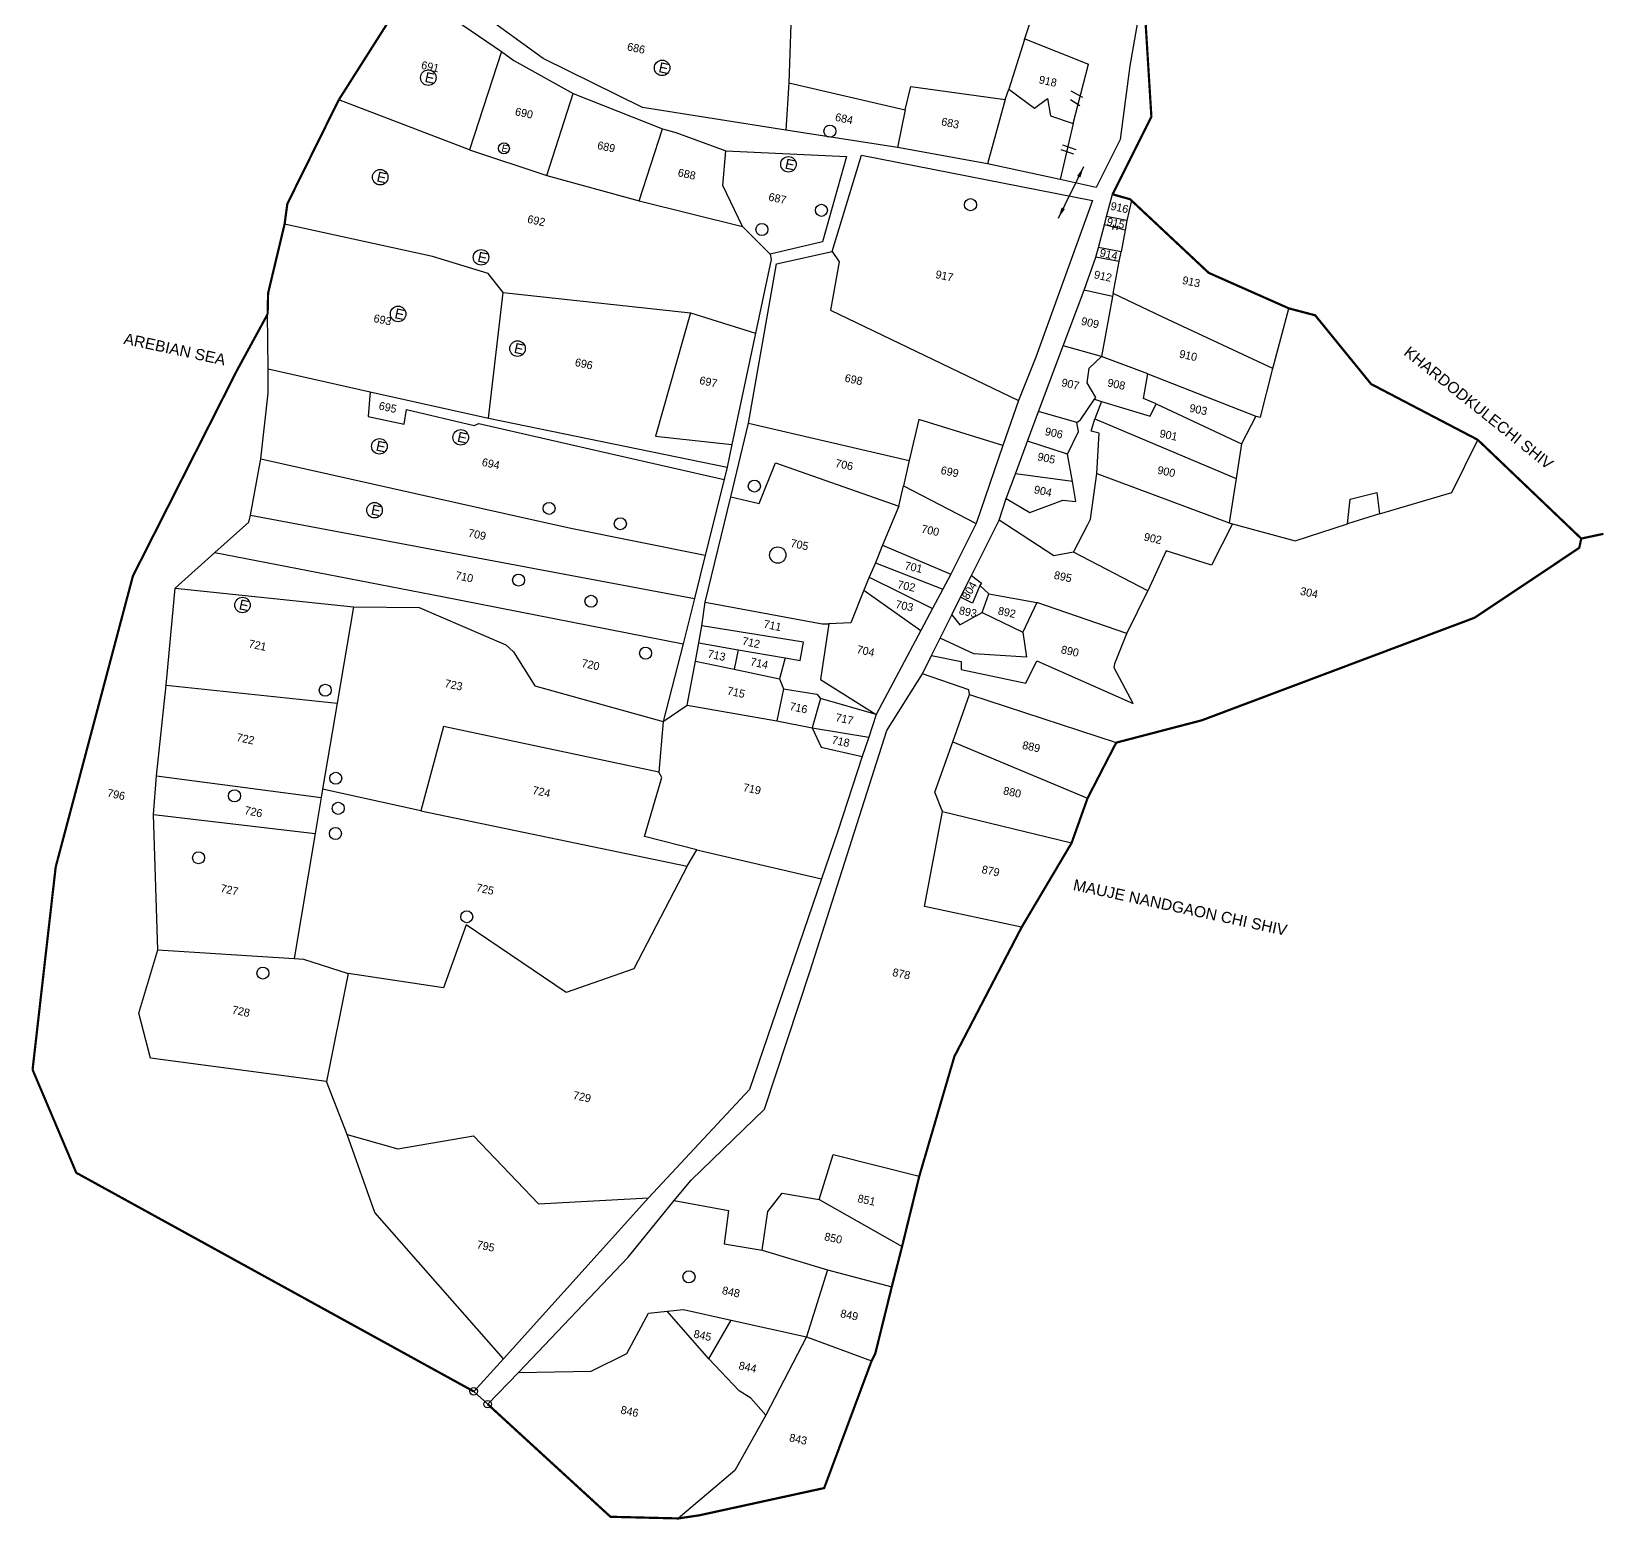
# Model space of a CAD drawing. Header units: metres. Extents: x 280727 to 281583, y 2032653 to 2033900.
# Drawn here: x 280727 to 281429, y 2032653 to 2033316 of the extents above; entities that cross this region are included whole.
import ezdxf
from ezdxf.enums import TextEntityAlignment as Align

# ---------------------------------------------------------------- set-up
doc = ezdxf.new("R2010")
doc.units = ezdxf.units.M
doc.header["$MEASUREMENT"] = 0
doc.linetypes.add('DIVIDE', pattern=[1.25, 0.5, -0.25, 0, -0.25, 0, -0.25])
for name, color, linetype in [('OFF', 1, 'Continuous'), ('OTHERS', 1, 'Continuous'), ('POLY_PARCEL', 6, 'Continuous'), ('POLY_ROAD', 30, 'Continuous'), ('SYM_ARROW', 1, 'Continuous'), ('SYM_STONE', 1, 'Continuous'), ('SYM_WELL', 1, 'Continuous'), ('TEXT_MAPOUT', 7, 'Continuous'), ('TEXT_PARCEL', 7, 'Continuous'), ('V_BOUND_LINE', 7, 'Continuous'), ('V_DIVIDE_LINE', 7, 'DIVIDE')]:
    doc.layers.add(name, color=color, linetype=linetype)
doc.styles.get("Standard").update_dxf_attribs({"font": 'arial.ttf'})
doc.styles.add('TEXT_MAP', font='')
doc.styles.get('TEXT_MAP').set_extended_font_data('Kruti Dev 050')
doc.dimstyles.get("Standard").update_dxf_attribs({"dimtxt": 0.18, "dimasz": 0.18, "dimexe": 0.18, "dimexo": 0.0625, "dimgap": 0.09, "dimtad": 0, "dimtih": 1, "dimtoh": 1, "dimdec": 4, "dimzin": 0, "dimdsep": 46, "dimtxsty": 'Standard', "dimcen": 0.09, "dimadec": 0, "dimazin": 0, "dimtfac": 1, "dimtdec": 4, "dimtofl": 0, "dimtmove": 0, "dimatfit": 3, "dimfxl": 1, "dimtolj": 1, "dimtzin": 0, "dimarcsym": 0})

# ---------------------------------------------------------------- blocks, each defined once
blk = doc.blocks.new('PUMPWELL')
blk.add_circle((0, 0), 1.23)
blk.add_text('E', height=1.6).set_placement((-0.51, -0.77))
blk = doc.blocks.new('PAKKAWELL')
blk.add_circle((0, 0), 1.81)
blk = doc.blocks.new('STONE')
blk.add_circle((0, 0), 0.851)
blk = doc.blocks.new('TEXTDOUBLEARROW')
for points in [[(-6.63, 0.01), (0.2, 0.01)], [(6.25, 0.01), (-0.58, 0.01)]]:
    blk.add_leader(points, dimstyle='Standard', override={"dimtxt": 2.5, "dimasz": 2.5, "dimexe": 1.25, "dimexo": 0.625, "dimgap": 0.625, "dimtad": 1, "dimtih": 0, "dimtoh": 0, "dimzin": 8, "dimcen": 2.5, "dimtofl": 1})

msp = doc.modelspace()

# ---------------------------------------------------------------- linework, layer by layer
at = {"layer": 'OFF'}
for points in [[(281191.74, 2033275.28), (281198.64, 2033301.7), (281198.64, 2033301.7)], [(281191.74, 2033275.28), (281185.95, 2033250.29)], [(281214.96, 2033227.68), (281205.73, 2033230.07)], [(280924.52, 2032710.05), (280930.74, 2032704.37)]]:
    msp.add_lwpolyline(points, dxfattribs=at)
at = {"layer": 'OTHERS'}
for points in [[(281190.66, 2033286.02), (281194.73, 2033283.35)], [(281190.78, 2033289.92), (281195.88, 2033287.04)], [(281187.01, 2033265.72), (281193.01, 2033263.71)], [(281186.22, 2033263.74), (281191.88, 2033261.81)], [(281209.7, 2033230.09), (281209.36, 2033228.09)], [(281211.51, 2033229.61), (281211.21, 2033227.85)]]:
    msp.add_lwpolyline(points, dxfattribs=at)
at = {"layer": 'POLY_PARCEL'}
for points in [[(281170.05, 2033312.7), (281182.8, 2033351.48)], [(281065.92, 2033319.55), (281065.02, 2033293.39)], [(280936.85, 2033307.43), (280922.6, 2033263.6)], [(281170.05, 2033312.7), (281163.06, 2033290.55)], [(281170.18, 2033313.09), (281198.64, 2033301.7)], [(281065.02, 2033293.39), (281063.71, 2033272.3)], [(281065.02, 2033293.39), (281116.86, 2033281.42)], [(280922.6, 2033263.6), (280864.36, 2033285.85)], [(280957.1, 2033252.15), (280968.84, 2033288.69)], [(281116.86, 2033281.42), (281119.44, 2033291.85), (281161.48, 2033286.04)], [(281161.48, 2033286.04), (281153.66, 2033257.24)], [(281161.48, 2033286.04), (281163.06, 2033290.55)], [(281163.06, 2033290.55), (281174.61, 2033282.2), (281180.38, 2033286.42), (281181.74, 2033278.64), (281191.74, 2033275.28)], [(281116.86, 2033281.42), (281113.52, 2033264.53)], [(280998.32, 2033240.87), (281008.71, 2033272.94)], [(280922.6, 2033263.6), (280957.1, 2033252.15)], [(281044.33, 2033229.32), (281035.65, 2033247.65), (281036.97, 2033263.06)], [(280957.1, 2033252.15), (280998.32, 2033240.87)], [(280998.32, 2033240.87), (281044.33, 2033229.32)], [(281217.83, 2033240.92), (281215.78, 2033232.11)], [(280937.61, 2033199.88), (280931.03, 2033208.43), (280906.13, 2033215.98), (280840.19, 2033230.4)], [(281044.33, 2033229.32), (281056.63, 2033217.03)], [(281215.78, 2033232.11), (281206.71, 2033233.76)], [(281215.78, 2033232.11), (281214.96, 2033227.68)], [(281214.96, 2033227.68), (281213.19, 2033218.14)], [(281084.35, 2033218.18), (281087.53, 2033213.56), (281083.64, 2033192.08), (281167.49, 2033151.84)], [(281212.35, 2033213.8), (281201.94, 2033215.77)], [(281213.19, 2033218.14), (281203.07, 2033220.03)], [(281212.35, 2033213.8), (281213.19, 2033218.14)], [(281209.59, 2033199.5), (281212.35, 2033213.8)], [(280931.17, 2033143.98), (280937.61, 2033199.88)], [(280937.61, 2033199.88), (281021.23, 2033190.83)], [(281209.34, 2033198.14), (281196.64, 2033200.96)], [(281209.34, 2033198.14), (281204.38, 2033171.37)], [(281209.59, 2033199.5), (281209.34, 2033198.14)], [(281280.86, 2033166.08), (281231.74, 2033188.98), (281209.59, 2033199.5)], [(280832.84, 2033165.89), (280832.64, 2033190.32)], [(281021.23, 2033190.83), (281005.55, 2033135.86), (281039.67, 2033132.21)], [(281021.23, 2033190.83), (281050.21, 2033181.85)], [(281280.86, 2033166.08), (281287.96, 2033192.88)], [(281204.38, 2033171.37), (281187.36, 2033176.17)], [(281201.35, 2033152.39), (281201.83, 2033153.08), (281198.07, 2033159.61), (281198.96, 2033166.24), (281204.38, 2033171.37)], [(281225.02, 2033163.66), (281204.38, 2033171.37)], [(280829.6, 2033125.79), (280832.93, 2033155.04), (280832.84, 2033165.89)], [(280832.84, 2033165.89), (280878.39, 2033155.74)], [(281228.73, 2033150.33), (281223.17, 2033152.66), (281225.02, 2033163.66)], [(281225.02, 2033163.66), (281273.16, 2033144.77)], [(281273.16, 2033144.77), (281275.24, 2033144.43), (281280.86, 2033166.08)], [(280878.39, 2033155.74), (280877.48, 2033144.72), (280893.57, 2033141.26), (280894.61, 2033147.8), (280924.72, 2033140.59), (280926.77, 2033141.61), (280986.57, 2033127.82), (281036.13, 2033116.59)], [(280878.39, 2033155.74), (280931.17, 2033143.98)], [(281194.99, 2033143.13), (281201.35, 2033152.39)], [(281201.35, 2033152.39), (281204.39, 2033151.36)], [(281193.42, 2033141.95), (281176.4, 2033146.88)], [(281204.39, 2033151.36), (281201.52, 2033143.61)], [(281204.39, 2033151.36), (281226.11, 2033144.83), (281228.73, 2033150.33)], [(281228.73, 2033150.33), (281266.91, 2033132.46)], [(280931.17, 2033143.98), (281037.48, 2033122.05)], [(281047.01, 2033141.74), (281118.74, 2033125.02)], [(281160.39, 2033131.73), (281122.94, 2033143.35), (281118.74, 2033125.02)], [(281189.27, 2033127.91), (281194.14, 2033138), (281193.42, 2033141.95)], [(281193.42, 2033141.95), (281194.99, 2033143.13)], [(281202.36, 2033119.28), (281203.35, 2033137.21), (281199.78, 2033138.16), (281201.52, 2033143.61)], [(281201.52, 2033143.61), (281264.5, 2033117.01)], [(281273.16, 2033144.77), (281266.91, 2033132.46)], [(281189.27, 2033127.91), (281171.48, 2033133.74)], [(281266.91, 2033132.46), (281264.5, 2033117.01)], [(281328.35, 2033101.25), (281360.62, 2033110.86), (281372.19, 2033134.28)], [(280825, 2033100.68), (280829.6, 2033125.79)], [(280829.6, 2033125.79), (280937.78, 2033101.62), (280967.79, 2033094.87), (281027.76, 2033082.81)], [(281118.74, 2033125.02), (281116.16, 2033113.79)], [(281191.51, 2033115.75), (281189.27, 2033127.91)], [(281039.09, 2033108.85), (281051.73, 2033105.91), (281059.11, 2033124.07), (281114.06, 2033104.75)], [(281191.51, 2033115.75), (281166.02, 2033119.13)], [(281191.93, 2033084.12), (281198.38, 2033096.6), (281199.59, 2033098.86), (281202.36, 2033119.28)], [(281202.36, 2033119.28), (281261.36, 2033097.28)], [(281114.06, 2033104.75), (281116.16, 2033113.79)], [(281116.16, 2033113.79), (281148.47, 2033096.96)], [(281161.87, 2033108.05), (281172.52, 2033101.87), (281187.18, 2033107.34), (281193, 2033106.81), (281191.51, 2033115.75)], [(281264.5, 2033117.01), (281261.36, 2033097.28)], [(281314.04, 2033096.85), (281315.33, 2033107.79), (281327.21, 2033110.84), (281328.35, 2033101.25)], [(281114.06, 2033104.75), (281106.84, 2033087.26)], [(280809.03, 2033084.11), (280824.32, 2033097.59), (280825, 2033100.68)], [(280825, 2033100.68), (281023, 2033063.58)], [(281191.93, 2033084.12), (281183.16, 2033082.59), (281158.73, 2033098.45)], [(281262.76, 2033096.76), (281253.43, 2033078.46), (281233.23, 2033084.79), (281225.08, 2033066.92)], [(281261.36, 2033097.28), (281262.76, 2033096.76)], [(281262.76, 2033096.76), (281290.77, 2033089.3), (281314.04, 2033096.85)], [(281328.35, 2033101.25), (281314.04, 2033096.85)], [(280791.36, 2033068.08), (280809.03, 2033084.11)], [(280809.03, 2033084.11), (280910.42, 2033064.43), (281017.87, 2033043.35)], [(281106.84, 2033087.26), (281103.59, 2033079.45)], [(281106.84, 2033087.26), (281137.27, 2033074.38)], [(281225.08, 2033066.92), (281191.93, 2033084.12)], [(281103.59, 2033079.45), (281100.9, 2033073.01)], [(281103.59, 2033079.45), (281133.74, 2033067.76)], [(280787.37, 2033024.93), (280791.36, 2033068.08)], [(280791.36, 2033068.08), (280870.85, 2033059.77)], [(281100.9, 2033073.01), (281098.51, 2033067.28)], [(281100.9, 2033073.01), (281129.12, 2033059.11)], [(281150.21, 2033069.32), (281146.89, 2033061.41), (281141.59, 2033064.06)], [(281146.48, 2033073.86), (281150.99, 2033070.41), (281150.21, 2033069.32)], [(281154.26, 2033065.57), (281150.21, 2033069.32)], [(281027.73, 2033061.94), (281079.84, 2033052.17), (281082.82, 2033052.19)], [(281098.51, 2033067.28), (281092.62, 2033052.64), (281082.82, 2033052.19)], [(281098.51, 2033067.28), (281123.84, 2033049.22)], [(281151.21, 2033057.24), (281154.26, 2033065.57)], [(281154.26, 2033065.57), (281175.56, 2033061.74)], [(281175.56, 2033061.74), (281169.31, 2033048.54)], [(281215.72, 2033047.89), (281175.56, 2033061.74)], [(281215.72, 2033047.89), (281225.08, 2033066.92)], [(280870.85, 2033059.77), (280863.63, 2033016.86)], [(280870.85, 2033059.77), (280900.26, 2033059.46), (280938.84, 2033042.85), (280942.32, 2033039.73), (280951.83, 2033024.63), (281009.06, 2033008.64)], [(281137.7, 2033056.24), (281141.24, 2033051.84), (281151.21, 2033057.24)], [(281151.21, 2033057.24), (281169.31, 2033048.54)], [(281063.39, 2033037.13), (281070.13, 2033035.97), (281071.51, 2033044.09), (281026.29, 2033051.32)], [(281082.82, 2033052.19), (281079.13, 2033027.38), (281103.94, 2033011.87)], [(281128.63, 2033038.06), (281141.86, 2033035.4), (281141.8, 2033031.82), (281170.7, 2033025.78), (281175.53, 2033035.7), (281218.54, 2033016.74), (281210.09, 2033032.58), (281210.32, 2033034.5), (281215.72, 2033047.89)], [(281169.31, 2033048.54), (281171.04, 2033037.39), (281147.46, 2033038.87), (281132.49, 2033045.8)], [(281024.88, 2033043.72), (281042.4, 2033040.72)], [(281042.4, 2033040.72), (281040.57, 2033032.1)], [(281042.4, 2033040.72), (281063.39, 2033037.13)], [(281023.38, 2033035.6), (281040.57, 2033032.1)], [(281063.39, 2033037.13), (281060.85, 2033027.73)], [(281040.57, 2033032.1), (281060.85, 2033027.73)], [(281060.85, 2033027.73), (281062.65, 2033023.32)], [(281145.54, 2033020.75), (281145.26, 2033022.78), (281124.56, 2033029.88)], [(280783.08, 2032984.51), (280787.37, 2033024.93)], [(280787.37, 2033024.93), (280863.63, 2033016.86)], [(281062.65, 2033023.32), (281059.74, 2033008.95)], [(281062.65, 2033023.32), (281077.49, 2033020.86), (281079.18, 2033019.03)], [(281079.18, 2033019.03), (281075.44, 2033005.94)], [(281103.94, 2033011.87), (281079.18, 2033019.03)], [(281138.11, 2032999.57), (281145.54, 2033020.75)], [(281145.54, 2033020.75), (281210.99, 2032999.28)], [(280863.63, 2033016.86), (280857.17, 2032978.53)], [(281019.75, 2033016.03), (281059.74, 2033008.95)], [(281007.05, 2032986.05), (280911.11, 2033006.4), (280900.94, 2032968.84)], [(281009.06, 2033008.64), (281007.05, 2032986.05)], [(281059.74, 2033008.95), (281075.44, 2033005.94)], [(281075.44, 2033005.94), (281100.62, 2033001.77)], [(281075.44, 2033005.94), (281079.42, 2032997.21), (281097.75, 2032993.05)], [(281133.6, 2032968.57), (281130.07, 2032977.23), (281138.11, 2032999.57)], [(281138.11, 2032999.57), (281198.2, 2032974.5)], [(280781.69, 2032967.23), (280783.08, 2032984.51)], [(280783.08, 2032984.51), (280856.55, 2032974.8)], [(281023.96, 2032951.55), (281000.6, 2032957.47), (281008.32, 2032983.7), (281007.05, 2032986.05)], [(280857.17, 2032978.53), (280856.55, 2032974.8)], [(280900.94, 2032968.84), (280857.17, 2032978.53)], [(280856.55, 2032974.8), (280853.84, 2032958.71)], [(280783.63, 2032906.89), (280781.69, 2032967.23)], [(280781.69, 2032967.23), (280853.84, 2032958.71)], [(280900.94, 2032968.84), (281019.7, 2032944.17)], [(281168.8, 2032916.96), (281125.57, 2032926.28), (281133.6, 2032968.57)], [(281133.6, 2032968.57), (281191.1, 2032954.57)], [(280853.84, 2032958.71), (280844.52, 2032902.98)], [(281019.7, 2032944.17), (281023.96, 2032951.55)], [(281023.96, 2032951.55), (281079.55, 2032938.51)], [(281019.7, 2032944.17), (280995.91, 2032898.37), (280965.76, 2032887.94), (280921.18, 2032918.01), (280910.99, 2032889.94), (280868.61, 2032896.31)], [(280858.87, 2032848.27), (280780.37, 2032858.64), (280775.2, 2032878.74), (280783.63, 2032906.89)], [(280783.63, 2032906.89), (280844.52, 2032902.98)], [(280844.52, 2032902.98), (280848.62, 2032902.69), (280868.61, 2032896.31)], [(280868.61, 2032896.31), (280858.87, 2032848.27)], [(280868.08, 2032824.56), (280858.87, 2032848.27)], [(280868.08, 2032824.56), (280890.75, 2032818.2), (280924.36, 2032824.02), (280953.45, 2032793.73), (281002.44, 2032796.32)], [(280937.78, 2032724.62), (280880.5, 2032789.85), (280868.08, 2032824.56)], [(281078.53, 2032795.65), (281084.82, 2032815.67), (281123.17, 2032805.97)], [(281013.83, 2032795.2), (281038.1, 2032790.7), (281036.17, 2032775.84), (281053.18, 2032773.08)], [(281053.18, 2032773.08), (281055.64, 2032790.33), (281062.07, 2032798.47), (281078.53, 2032795.65)], [(281078.53, 2032795.65), (281115.51, 2032774.65)], [(281053.18, 2032773.08), (281082.21, 2032764.32)], [(281082.21, 2032764.32), (281072.88, 2032734.41)], [(281082.21, 2032764.32), (281110.91, 2032756.68)], [(280944.42, 2032718.42), (280976.95, 2032719.11), (280992.85, 2032727.01), (281002.45, 2032744.88), (281010.7, 2032745.76)], [(281010.7, 2032745.76), (281018.09, 2032746.55), (281039.26, 2032741.86)], [(281029.42, 2032724.55), (281010.7, 2032745.76)], [(281029.42, 2032724.55), (281039.26, 2032741.86)], [(281039.26, 2032741.86), (281072.88, 2032734.41)], [(281072.88, 2032734.41), (281054.76, 2032699.51)], [(281072.88, 2032734.41), (281101.94, 2032723.71)], [(281054.76, 2032699.51), (281048.12, 2032707.05), (281042.89, 2032710.33), (281029.42, 2032724.55)], [(281054.76, 2032699.51), (281040.98, 2032674.76), (281015.72, 2032653.43)]]:
    msp.add_lwpolyline(points, dxfattribs=at)
at = {"layer": 'POLY_ROAD'}
for points in [[(281212.2, 2033453.83), (281205.17, 2033396.72), (281209.57, 2033361.1), (281220.65, 2033321.39), (281217.09, 2033300.95), (281212.77, 2033268.14), (281202.06, 2033246.82), (281185.95, 2033250.29)], [(281063.71, 2033272.3), (280999.73, 2033282.47), (280955.46, 2033304.23), (280900.48, 2033344.18), (280898, 2033346.69)], [(280895.91, 2033335.5), (280936.85, 2033307.43)], [(280936.85, 2033307.43), (280942.47, 2033303.44), (280968.84, 2033288.69)], [(280968.84, 2033288.69), (281008.71, 2033272.94)], [(281008.71, 2033272.94), (281014.67, 2033271.24), (281036.97, 2033263.06)], [(281113.52, 2033264.53), (281063.71, 2033272.3)], [(281153.66, 2033257.24), (281113.52, 2033264.53)], [(281036.97, 2033263.06), (281090.67, 2033260.57), (281080.09, 2033222.56), (281056.63, 2033217.03)], [(281084.35, 2033218.18), (281097.43, 2033261.24), (281200.48, 2033240.96), (281175.21, 2033171.06), (281167.49, 2033151.84)], [(281185.95, 2033250.29), (281153.66, 2033257.24)], [(281206.71, 2033233.76), (281209.35, 2033243.73)], [(281203.07, 2033220.03), (281205.73, 2033230.07)], [(281205.73, 2033230.07), (281206.71, 2033233.76)], [(281047.01, 2033141.74), (281059.55, 2033212.76), (281084.35, 2033218.18)], [(281056.63, 2033217.03), (281057.16, 2033214.6), (281050.21, 2033181.85)], [(281196.64, 2033200.96), (281201.94, 2033215.77)], [(281201.94, 2033215.77), (281203.07, 2033220.03)], [(281187.36, 2033176.17), (281196.64, 2033200.96)], [(281050.21, 2033181.85), (281039.67, 2033132.21)], [(281176.4, 2033146.88), (281187.36, 2033176.17)], [(281167.49, 2033151.84), (281160.39, 2033131.73)], [(281171.48, 2033133.74), (281176.4, 2033146.88)], [(281039.09, 2033108.85), (281047.01, 2033141.74)], [(281039.67, 2033132.21), (281037.48, 2033122.05)], [(281160.39, 2033131.73), (281148.47, 2033096.96)], [(281166.02, 2033119.13), (281171.48, 2033133.74)], [(281037.48, 2033122.05), (281036.13, 2033116.59)], [(281161.87, 2033108.05), (281166.02, 2033119.13)], [(281036.13, 2033116.59), (281027.76, 2033082.81)], [(281027.73, 2033061.94), (281039.09, 2033108.85)], [(281158.73, 2033098.45), (281161.87, 2033108.05)], [(281148.47, 2033096.96), (281137.27, 2033074.38)], [(281146.48, 2033073.86), (281158.73, 2033098.45)], [(281027.76, 2033082.81), (281023, 2033063.58)], [(281137.27, 2033074.38), (281133.74, 2033067.76)], [(281141.59, 2033064.06), (281146.48, 2033073.86)], [(281023, 2033063.58), (281017.87, 2033043.35)], [(281026.29, 2033051.32), (281027.73, 2033061.94)], [(281133.74, 2033067.76), (281129.12, 2033059.11)], [(281137.7, 2033056.24), (281141.59, 2033064.06)], [(281129.12, 2033059.11), (281123.84, 2033049.22)], [(281132.49, 2033045.8), (281137.7, 2033056.24)], [(281024.88, 2033043.72), (281026.29, 2033051.32)], [(281123.84, 2033049.22), (281103.94, 2033011.87)], [(281017.87, 2033043.35), (281009.06, 2033008.64)], [(281023.38, 2033035.6), (281024.88, 2033043.72)], [(281128.63, 2033038.06), (281132.49, 2033045.8)], [(281019.75, 2033016.03), (281023.38, 2033035.6)], [(281124.56, 2033029.88), (281128.63, 2033038.06)], [(281013.83, 2032795.2), (281021.49, 2032804.3), (281054.23, 2032835.85), (281074.38, 2032897.11), (281108.73, 2033004.64), (281124.56, 2033029.88)], [(281009.06, 2033008.64), (281019.75, 2033016.03)], [(281103.94, 2033011.87), (281100.62, 2033001.77)], [(281100.62, 2033001.77), (281097.75, 2032993.05)], [(281097.75, 2032993.05), (281086.84, 2032959.87), (281079.55, 2032938.51)], [(281079.55, 2032938.51), (281047.47, 2032844.59), (281002.44, 2032796.32)], [(281002.44, 2032796.32), (280937.78, 2032724.62)], [(280944.42, 2032718.42), (280944.42, 2032718.42), (280993.33, 2032769.93), (281013.83, 2032795.2)], [(280937.78, 2032724.62), (280924.52, 2032710.05)], [(280930.74, 2032704.37), (280944.42, 2032718.42)]]:
    msp.add_lwpolyline(points, dxfattribs=at)
at = {"layer": 'V_BOUND_LINE', "const_width": 0.991}
for points in [[(281209.35, 2033243.73), (281226.66, 2033278.34), (281224, 2033321.5), (281222.02, 2033343.01)], [(280864.36, 2033285.85), (280895.91, 2033335.5)], [(280840.19, 2033230.4), (280841.42, 2033239.48), (280864.36, 2033285.85)], [(281217.83, 2033240.92), (281217.19, 2033241.52), (281209.35, 2033243.73)], [(281287.96, 2033192.88), (281252.22, 2033208.71), (281217.83, 2033240.92)], [(280832.64, 2033190.32), (280832.84, 2033199.63), (280840.19, 2033230.4)], [(280738.15, 2032943.89), (280772.58, 2033073.59), (280818.97, 2033165.23), (280832.64, 2033190.32)], [(281372.19, 2033134.28), (281324.63, 2033159.14), (281299.7, 2033189.78), (281287.96, 2033192.88)], [(281210.99, 2032999.28), (281249.16, 2033009.24), (281370.81, 2033054.98), (281417.43, 2033086.11), (281418.32, 2033090.25), (281372.19, 2033134.28)], [(281198.2, 2032974.5), (281210.99, 2032999.28)], [(281191.1, 2032954.57), (281198.2, 2032974.5)], [(281168.8, 2032916.96), (281191.1, 2032954.57)], [(280727.83, 2032853.48), (280738.15, 2032943.89)], [(281123.17, 2032805.97), (281138.84, 2032859.4), (281168.8, 2032916.96)], [(280727.83, 2032853.48), (280747.32, 2032807.52), (280924.52, 2032710.05)], [(281115.51, 2032774.65), (281123.17, 2032805.97)], [(281110.91, 2032756.68), (281115.51, 2032774.65)], [(281101.94, 2032723.71), (281103.55, 2032726.86), (281110.91, 2032756.68)], [(281015.72, 2032653.43), (281025.12, 2032654.82), (281080.78, 2032666.97), (281101.94, 2032723.71)], [(280930.74, 2032704.37), (280985.49, 2032654.16), (281015.72, 2032653.43)]]:
    msp.add_lwpolyline(points, dxfattribs=at)
at = {"layer": 'V_DIVIDE_LINE', "ltscale": 10, "const_width": 0.991, "flags": 128}
msp.add_lwpolyline([(281418.32, 2033090.25), (281428.21, 2033092.36)], dxfattribs=at)

# ---------------------------------------------------------------- block references
at = {"layer": 'SYM_ARROW', "xscale": 1.981741319319797, "yscale": 1.981741319319797, "zscale": 1.981741319319797, "rotation": 63.81051005841959}
msp.add_blockref('TEXTDOUBLEARROW', (281191.01, 2033244.86), dxfattribs=at)
at = {"layer": 'SYM_STONE', "xscale": 1.981741319319797, "yscale": 1.981741319319797, "zscale": 1.981741319319797, "rotation": 347.8536959560781}
for p in [(280924.52, 2032710.05), (280930.74, 2032704.37)]:
    msp.add_blockref('STONE', p, dxfattribs=at)
at = {"layer": 'SYM_WELL'}
for name, p, xscale, yscale, zscale, rotation in [('PUMPWELL', (280904.27, 2033295.73), 2.817823065833177, 2.817823065833177, 2.817823065833177, 347.8536959560781), ('PUMPWELL', (281008.54, 2033300.09), 2.817823065833177, 2.817823065833177, 2.817823065833177, 347.8536959560781), ('PAKKAWELL', (281083.33, 2033271.88), 1.482641802234731, 1.482641802234731, 1.482641802234731, 347.8536959560781), ('PUMPWELL', (280937.98, 2033264.21), 1.981741319319797, 1.981741319319797, 1.981741319319797, 347.8536959560781), ('PUMPWELL', (281064.85, 2033257.11), 2.817823065833177, 2.817823065833177, 2.817823065833177, 347.8536959560781), ('PUMPWELL', (280882.83, 2033251.35), 2.817823065833177, 2.817823065833177, 2.817823065833177, 347.8536959560781), ('PAKKAWELL', (281079.54, 2033236.59), 1.482641802234731, 1.482641802234731, 1.482641802234731, 347.8536959560781), ('PAKKAWELL', (281146, 2033239.1), 1.482641802234731, 1.482641802234731, 1.482641802234731, 347.8536959560781), ('PAKKAWELL', (281053, 2033228.02), 1.482641802234731, 1.482641802234731, 1.482641802234731, 347.8536959560781), ('PUMPWELL', (280927.79, 2033215.62), 2.817823065833177, 2.817823065833177, 2.817823065833177, 347.8536959560781), ('PUMPWELL', (280890.82, 2033190.4), 2.817823065833177, 2.817823065833177, 2.817823065833177, 347.8536959560781), ('PUMPWELL', (280944.06, 2033174.95), 2.817823065833177, 2.817823065833177, 2.817823065833177, 347.8536959560781), ('PUMPWELL', (280918.74, 2033135.37), 2.817823065833177, 2.817823065833177, 2.817823065833177, 347.8536959560781), ('PUMPWELL', (280882.48, 2033131.38), 2.817823065833177, 2.817823065833177, 2.817823065833177, 347.8536959560781), ('PAKKAWELL', (281049.64, 2033113.67), 1.482641802234731, 1.482641802234731, 1.482641802234731, 347.8536959560781), ('PUMPWELL', (280880.29, 2033102.9), 2.817823065833177, 2.817823065833177, 2.817823065833177, 347.8536959560781), ('PAKKAWELL', (280958.1, 2033103.71), 1.482641802234731, 1.482641802234731, 1.482641802234731, 347.8536959560781), ('PAKKAWELL', (280989.89, 2033096.87), 1.482641802234731, 1.482641802234731, 1.482641802234731, 347.8536959560781), ('PAKKAWELL', (281060.1, 2033082.92), 2.010913758806351, 2.010913758806351, 2.010913758806351, 347.853695956078), ('PAKKAWELL', (280944.53, 2033071.74), 1.482641802234731, 1.482641802234731, 1.482641802234731, 347.8536959560781), ('PUMPWELL', (280821.43, 2033060.62), 2.817823065833177, 2.817823065833177, 2.817823065833177, 347.8536959560781), ('PAKKAWELL', (280976.82, 2033062.29), 1.482641802234731, 1.482641802234731, 1.482641802234731, 347.8536959560781), ('PAKKAWELL', (281001.17, 2033039.18), 1.482641802234731, 1.482641802234731, 1.482641802234731, 347.8536959560781), ('PAKKAWELL', (280858.33, 2033022.64), 1.482641802234731, 1.482641802234731, 1.482641802234731, 347.8536959560781), ('PAKKAWELL', (280863, 2032983.4), 1.482641802234731, 1.482641802234731, 1.482641802234731, 347.8536959560781), ('PAKKAWELL', (280817.85, 2032975.57), 1.482641802234731, 1.482641802234731, 1.482641802234731, 347.8536959560781), ('PAKKAWELL', (280864.11, 2032969.99), 1.482641802234731, 1.482641802234731, 1.482641802234731, 347.8536959560781), ('PAKKAWELL', (280862.87, 2032958.76), 1.482641802234731, 1.482641802234731, 1.482641802234731, 347.8536959560781), ('PAKKAWELL', (280801.85, 2032947.95), 1.482641802234731, 1.482641802234731, 1.482641802234731, 347.8536959560781), ('PAKKAWELL', (280921.39, 2032921.68), 1.482641802234731, 1.482641802234731, 1.482641802234731, 347.8536959560781), ('PAKKAWELL', (280830.53, 2032896.57), 1.482641802234731, 1.482641802234731, 1.482641802234731, 347.8536959560781), ('PAKKAWELL', (281020.5, 2032761.13), 1.482641802234731, 1.482641802234731, 1.482641802234731, 347.8536959560781)]:
    msp.add_blockref(name, p, dxfattribs=dict(at, xscale=xscale, yscale=yscale, zscale=zscale, rotation=rotation))

# ---------------------------------------------------------------- texts
at = {"layer": 'TEXT_MAPOUT'}
for s, rotation, p in [('AREBIAN SEA', 347.8537, (280768.17, 2033177.13)), ('KHARDODKULECHI SHIV', 321.30046, (281338.79, 2033172.47)), ('MAUJE NANDGAON CHI SHIV', 347.8537, (281191.45, 2032933.63))]:
    msp.add_text(s, height=4.9544, rotation=rotation, dxfattribs=at).set_placement(p)
at = {"layer": 'TEXT_PARCEL', "style": 'TEXT_MAP'}
for s, rotation, p in [('686', 347.8537, (280996.96, 2033308.89)), ('691', 347.8537, (280905.12, 2033300.65)), ('918', 347.8537, (281180.53, 2033294.17)), ('690', 347.8537, (280946.98, 2033279.95)), ('684', 347.8537, (281089.68, 2033277.46)), ('683', 347.8537, (281136.99, 2033275.49)), ('689', 347.8537, (280983.64, 2033264.9)), ('688', 347.8537, (281019.54, 2033252.75)), ('687', 347.8537, (281059.97, 2033241.91)), ('916', 347.8537, (281212.46, 2033237.82)), ('692', 347.8537, (280952.45, 2033232.01)), ('915', 347.8537, (281210.79, 2033230.9)), ('914', 347.8537, (281207.65, 2033216.95)), ('917', 347.8537, (281134.41, 2033207.37)), ('912', 347.8537, (281205.09, 2033207.26)), ('913', 347.8537, (281244.46, 2033204.75)), ('693', 347.8537, (280883.89, 2033187.78)), ('909', 347.8537, (281199.36, 2033186.5)), ('910', 347.8537, (281243.12, 2033171.89)), ('696', 347.8537, (280973.65, 2033168.16)), ('697', 347.8537, (281029.16, 2033160.13)), ('698', 347.8537, (281093.93, 2033161.15)), ('907', 347.8537, (281190.57, 2033159.12)), ('908', 347.8537, (281211.08, 2033159.07)), ('695', 347.8537, (280886.22, 2033148.76)), ('903', 347.8537, (281247.62, 2033147.77)), ('906', 347.8537, (281183.22, 2033137.36)), ('901', 347.8537, (281234.34, 2033136.4)), ('694', 347.8537, (280932.17, 2033123.65)), ('706', 347.8537, (281089.73, 2033123.17)), ('905', 347.8537, (281179.89, 2033126.12)), ('699', 347.8537, (281136.77, 2033120.06)), ('900', 347.8537, (281233.36, 2033120.13)), ('904', 347.8537, (281178.32, 2033111.43)), ('700', 347.8537, (281128.11, 2033093.9)), ('709', 347.8537, (280926.05, 2033092.07)), ('705', 347.8537, (281069.8, 2033087.55)), ('902', 347.8537, (281227.33, 2033090.32)), ('710', 347.8537, (280920.33, 2033073.17)), ('701', 347.8537, (281120.64, 2033077.48)), ('895', 347.8537, (281187.23, 2033073.29)), ('702', 347.8537, (281117.45, 2033069.09)), ('804', 59.40989, (281145.5, 2033067.14)), ('304', 347.8537, (281297.01, 2033066.15)), ('703', 347.8537, (281116.58, 2033060.27)), ('711', 347.8537, (281057.76, 2033051.5)), ('893', 347.8537, (281144.88, 2033057.55)), ('892', 347.8537, (281162.26, 2033057.38)), ('721', 347.8537, (280828.17, 2033042.72)), ('713', 347.8537, (281032.84, 2033038.2)), ('712', 347.8537, (281048.24, 2033043.93)), ('704', 347.8537, (281099.29, 2033040.17)), ('890', 347.8537, (281190.37, 2033040.08)), ('720', 347.8537, (280976.66, 2033034.03)), ('714', 347.8537, (281051.86, 2033034.67)), ('723', 347.8537, (280915.58, 2033025.01)), ('715', 347.8537, (281041.52, 2033021.68)), ('716', 347.8537, (281069.37, 2033014.79)), ('717', 347.8537, (281089.85, 2033009.83)), ('722', 347.8537, (280822.76, 2033001)), ('718', 347.8537, (281088.18, 2032999.81)), ('889', 347.8537, (281173.12, 2032997.47)), ('796', 347.8537, (280765.12, 2032976.15)), ('724', 347.8537, (280954.74, 2032977.41)), ('719', 347.8537, (281048.63, 2032978.64)), ('880', 347.8537, (281164.62, 2032977.18)), ('726', 347.8537, (280826.36, 2032968.47)), ('879', 347.8537, (281155.03, 2032942.08)), ('727', 347.8537, (280815.61, 2032933.68)), ('725', 347.8537, (280929.6, 2032933.96)), ('878', 347.8537, (281115.22, 2032896.22)), ('728', 347.8537, (280820.76, 2032879.5)), ('729', 347.8537, (280972.84, 2032841.41)), ('851', 347.8537, (281099.66, 2032795.38)), ('850', 347.8537, (281084.84, 2032778.39)), ('795', 347.8537, (280929.9, 2032774.82)), ('848', 347.8537, (281039.27, 2032754.42)), ('849', 347.8537, (281091.97, 2032744.15)), ('845', 347.8537, (281026.55, 2032735.01)), ('844', 347.8537, (281046.68, 2032720.88)), ('846', 347.8537, (280994.05, 2032701.14)), ('843', 347.8537, (281069.21, 2032688.77))]:
    msp.add_text(s, height=3.567, rotation=rotation, dxfattribs=at).set_placement(p, align=Align.MIDDLE)

doc.saveas('drawing.dxf')
